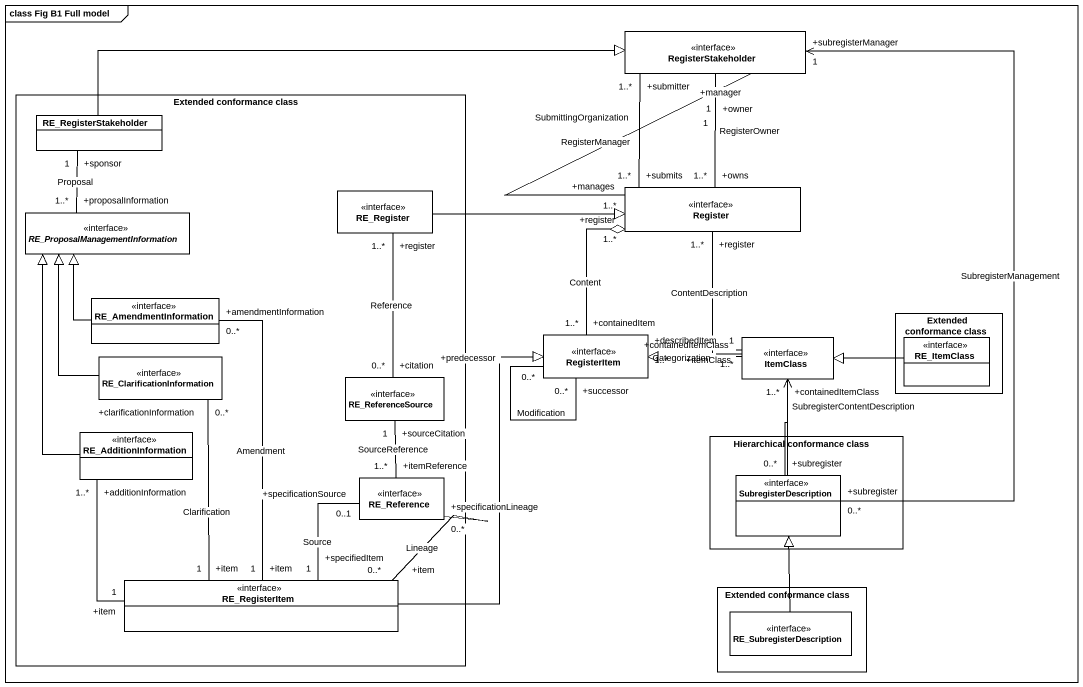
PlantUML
@startuml
mainframe class Fig B1 Full model
hide circle
hide empty members
class RegisterStakeholder <<interface>> #FFFFFF
rectangle "Extended conformance class" as Extended_conformance_class {
  class RE_RegisterStakeholder #FFFFFF
  abstract class "RE_ProposalManagementInformation" as RE_ProposalManagementInforma <<interface>> #FFFFFF
  class RE_Register <<interface>> #FFFFFF
  class RE_AmendmentInformation <<interface>> #FFFFFF
  class RE_ClarificationInformation <<interface>> #FFFFFF
  class RE_ReferenceSource <<interface>> #FFFFFF
  class RE_AdditionInformation <<interface>> #FFFFFF
  class RE_Reference <<interface>> #FFFFFF
  class RE_RegisterItem <<interface>> #FFFFFF
}
class Register <<interface>> #FFFFFF
class RegisterItem <<interface>> #FFFFFF
rectangle "Extended conformance class" as Extended_conformance_class_2 {
  class RE_ItemClass <<interface>> #FFFFFF
}
class ItemClass <<interface>> #FFFFFF
rectangle "Hierarchical conformance class" as Hierarchical_conformance {
  class SubregisterDescription <<interface>> #FFFFFF
}
rectangle "Extended conformance class" as Extended_conformance_class_3 {
  class RE_SubregisterDescription <<interface>> #FFFFFF
}
RE_RegisterStakeholder -right-|> RegisterStakeholder
RE_RegisterStakeholder "+sponsor\n1" -- "+proposalInformation\n1..*" RE_ProposalManagementInforma : Proposal
RE_Register -right-|> Register
RE_Register "+register\n1..*" -- "+citation\n0..*" RE_ReferenceSource : Reference
Register "+manages\n1..*" -up- "+manager\n1" RegisterStakeholder : RegisterManager
Register "+submits\n1..*" -up- "+submitter\n1..*" RegisterStakeholder : SubmittingOrganization
Register "+owns\n1..*" -up- "+owner\n1" RegisterStakeholder : RegisterOwner
Register "+register\n1..*" o-- "+containedItem\n1..*" RegisterItem : Content
Register "+register\n1..*" -- "+containedItemClass\n1..*" ItemClass : ContentDescription
RE_AmendmentInformation -up-|> RE_ProposalManagementInforma
RegisterItem "+predecessor\n0..*" -- "+successor\n0..*" RegisterItem : Modification
RegisterItem "+describedItem\n1..*" -right- "+itemClass\n1" ItemClass : Categorization
RE_ClarificationInformation -up-|> RE_ProposalManagementInforma
RE_ItemClass -left-|> ItemClass
RE_AdditionInformation -up-|> RE_ProposalManagementInforma
RE_Reference "+itemReference\n1..*" -up- "+sourceCitation\n1" RE_ReferenceSource : SourceReference
SubregisterDescription "+subregister\n0..*" -up-> "+subregisterManager\n1" RegisterStakeholder : SubregisterManagement
SubregisterDescription -up-|> RegisterItem
SubregisterDescription "+subregister\n0..*" -up-> "+containedItemClass\n1..*" ItemClass : SubregisterContentDescription
RE_RegisterItem "+item\n1" -up- "+amendmentInformation\n0..*" RE_AmendmentInformation : Amendment
RE_RegisterItem -up-|> RegisterItem
RE_RegisterItem "+item\n1" -up- "+clarificationInformation\n0..*" RE_ClarificationInformation : Clarification
RE_RegisterItem "+item\n1" -up- "+additionInformation\n1..*" RE_AdditionInformation
RE_RegisterItem "+item\n0..*" -up- "+specificationLineage\n0..*" RE_Reference : Lineage
RE_RegisterItem "+specifiedItem\n1" -up- "+specificationSource\n0..1" RE_Reference : Source
RE_SubregisterDescription -up-|> SubregisterDescription
@enduml
